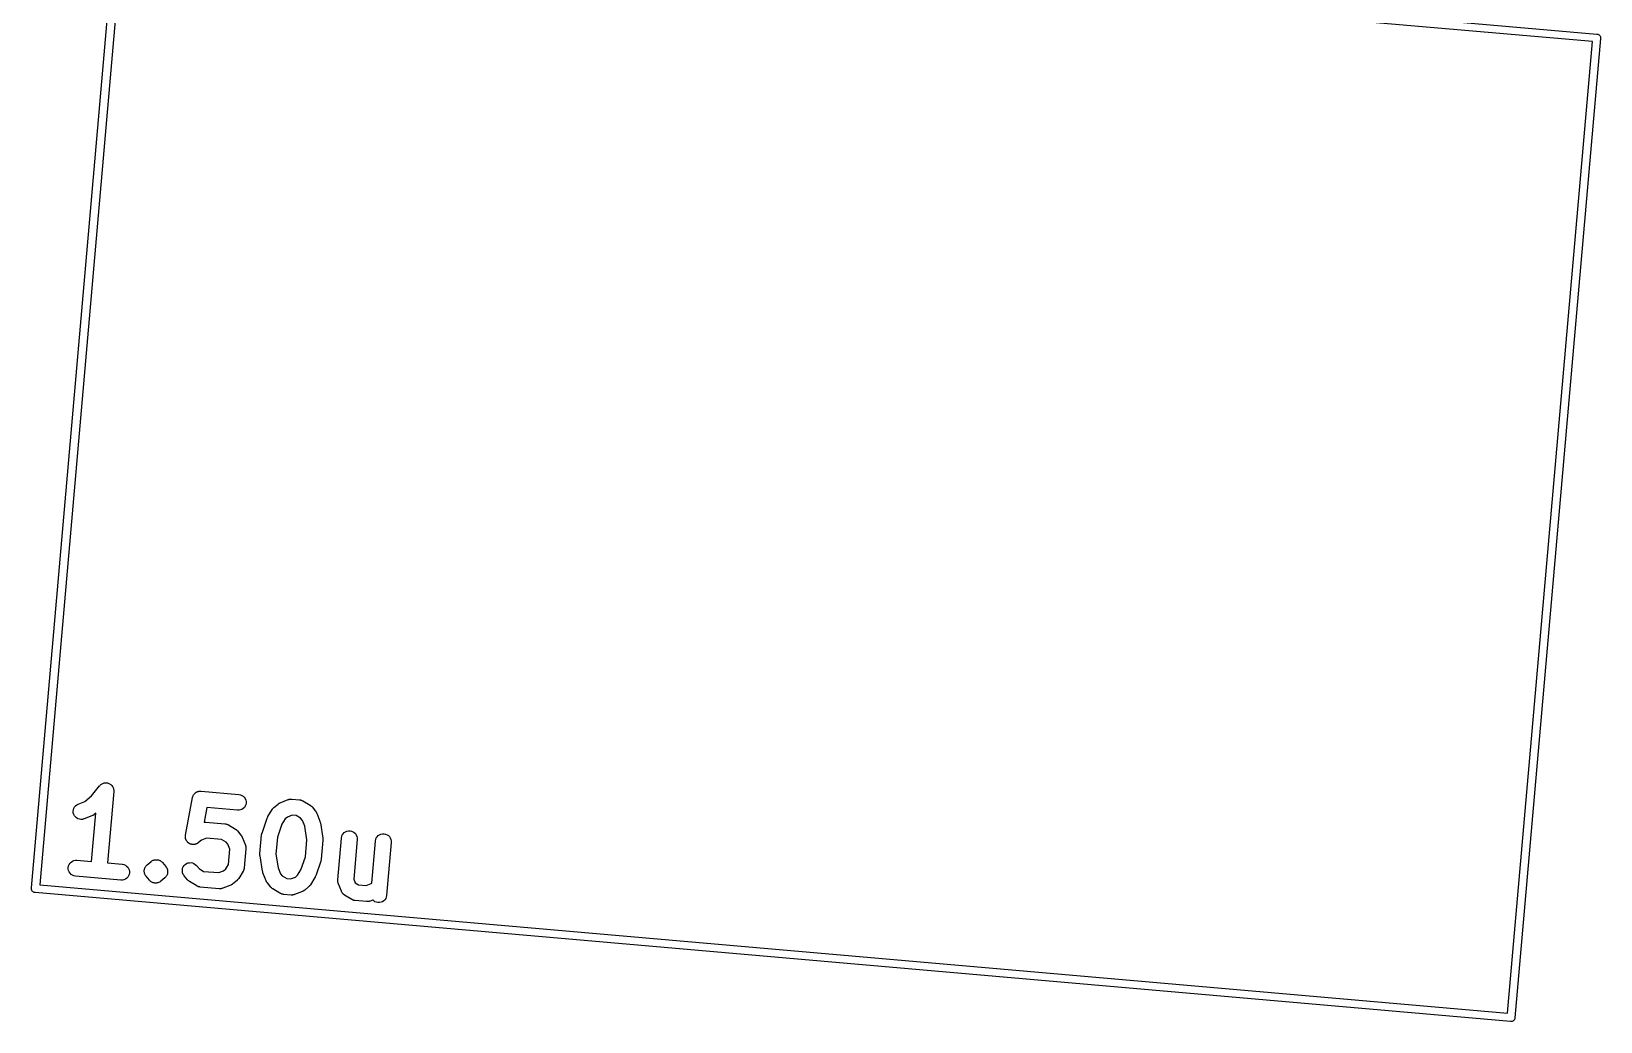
# Model space of a CAD drawing. Extents: x 72 to 342, y -189 to -99.
# Drawn here: x 80.01 to 110.02, y -180.76 to -161.84 of the extents above; entities that cross this region are included whole.
import ezdxf

# ---------------------------------------------------------------- set-up
doc = ezdxf.new("R2010")
doc.units = 0
doc.header["$MEASUREMENT"] = 0
doc.layers.add('BLACK', color=7, linetype='CONTINUOUS')

msp = doc.modelspace()

# ---------------------------------------------------------------- linework, layer by layer
at = {"layer": 'BLACK', "linetype": 'CONTINUOUS'}
for p, q in [((80.0142, -178.21), (81.6517, -159.493)), ((81.7972, -159.578), (80.1723, -178.151)), ((81.7383, -159.42), (109.944, -161.888)), ((109.859, -162.033), (81.7972, -159.578)), ((110.017, -161.974), (108.379, -180.691)), ((109.944, -161.888), (109.948, -161.888)), ((109.948, -161.888), (109.952, -161.888)), ((109.952, -161.888), (109.952, -161.888)), ((109.952, -161.888), (109.963, -161.89)), ((109.963, -161.89), (109.976, -161.896)), ((109.976, -161.896), (109.989, -161.904)), ((109.989, -161.904), (110, -161.915)), ((110, -161.915), (110.008, -161.927)), ((110.008, -161.927), (110.014, -161.941)), ((110.014, -161.941), (110.017, -161.956)), ((110.017, -161.956), (110.017, -161.971)), ((110.017, -161.971), (110.017, -161.974)), ((108.234, -180.606), (109.859, -162.033)), ((81.1638, -176.45), (81.3179, -176.258)), ((81.3179, -176.258), (81.3191, -176.256)), ((81.3191, -176.256), (81.3191, -176.256)), ((81.3191, -176.256), (81.3191, -176.256)), ((81.3191, -176.256), (81.3193, -176.256)), ((81.3193, -176.256), (81.3298, -176.245)), ((81.3298, -176.245), (81.3402, -176.235)), ((81.3402, -176.235), (81.3403, -176.235)), ((81.3403, -176.235), (81.3525, -176.227)), ((81.3403, -176.235), (81.3403, -176.235)), ((81.3525, -176.227), (81.3649, -176.219)), ((81.3649, -176.219), (81.365, -176.218)), ((81.365, -176.218), (81.3651, -176.218)), ((81.3651, -176.218), (81.3787, -176.213)), ((81.3787, -176.213), (81.3923, -176.207)), ((81.3923, -176.207), (81.3924, -176.207)), ((81.3924, -176.207), (81.3926, -176.207)), ((81.3926, -176.207), (81.4071, -176.204)), ((81.4071, -176.204), (81.4215, -176.201)), ((81.4215, -176.201), (81.4216, -176.201)), ((81.4216, -176.201), (81.4217, -176.201)), ((81.4217, -176.201), (81.4367, -176.201)), ((81.4367, -176.201), (81.4512, -176.201)), ((81.4512, -176.201), (81.4513, -176.201)), ((81.4513, -176.201), (81.4515, -176.201)), ((81.4515, -176.201), (81.4663, -176.204)), ((81.4663, -176.204), (81.4804, -176.207)), ((81.5887, -176.366), (81.4692, -177.733)), ((81.4804, -176.207), (81.4805, -176.207)), ((81.4805, -176.207), (81.4807, -176.207)), ((81.4807, -176.207), (81.4947, -176.213)), ((81.4947, -176.213), (81.508, -176.218)), ((81.508, -176.218), (81.5081, -176.218)), ((81.5081, -176.218), (81.5082, -176.218)), ((81.5082, -176.218), (81.5209, -176.227)), ((81.5209, -176.227), (81.5328, -176.234)), ((81.5328, -176.234), (81.5329, -176.234)), ((81.5329, -176.234), (81.533, -176.235)), ((81.533, -176.235), (81.5436, -176.245)), ((81.5436, -176.245), (81.554, -176.255)), ((81.554, -176.255), (81.554, -176.255)), ((81.554, -176.255), (81.5541, -176.255)), ((81.5541, -176.255), (81.5625, -176.268)), ((81.5625, -176.268), (81.5707, -176.28)), ((81.5707, -176.28), (81.5707, -176.28)), ((81.5707, -176.28), (81.5708, -176.28)), ((81.5708, -176.28), (81.5767, -176.294)), ((81.5767, -176.294), (81.5823, -176.307)), ((81.5823, -176.307), (81.5823, -176.307)), ((81.5823, -176.307), (81.5824, -176.307)), ((81.5824, -176.307), (81.5854, -176.322)), ((81.5854, -176.322), (81.5884, -176.336)), ((81.5884, -176.336), (81.5884, -176.336)), ((81.5884, -176.336), (81.5884, -176.337)), ((81.5884, -176.337), (81.5886, -176.351)), ((81.5886, -176.351), (81.5887, -176.366)), ((83.1221, -176.421), (83.1258, -176.415)), ((83.1258, -176.415), (83.1315, -176.409)), ((83.1315, -176.409), (83.1367, -176.403)), ((83.1367, -176.403), (83.142, -176.399)), ((83.142, -176.399), (83.1467, -176.394)), ((83.1467, -176.394), (83.1534, -176.389)), ((83.1534, -176.389), (83.1597, -176.384)), ((83.1597, -176.384), (83.1657, -176.381)), ((83.1657, -176.381), (83.1713, -176.377)), ((83.1713, -176.377), (83.1788, -176.374)), ((83.1788, -176.374), (83.186, -176.37)), ((83.186, -176.37), (83.1925, -176.368)), ((83.1925, -176.368), (83.1987, -176.366)), ((83.1987, -176.366), (83.2067, -176.364)), ((83.2067, -176.364), (83.2144, -176.362)), ((83.2144, -176.362), (83.2212, -176.361)), ((83.2212, -176.361), (83.2278, -176.359)), ((83.2278, -176.359), (83.2359, -176.359)), ((83.2359, -176.359), (83.244, -176.359)), ((83.244, -176.359), (83.2508, -176.359)), ((83.2508, -176.359), (83.2576, -176.359)), ((83.2576, -176.359), (83.9805, -176.422)), ((80.8128, -176.745), (80.8163, -176.716)), ((80.8163, -176.716), (80.8256, -176.688)), ((80.8256, -176.688), (80.8401, -176.662)), ((80.8401, -176.662), (80.8594, -176.639)), ((80.8594, -176.639), (80.8827, -176.621)), ((80.8827, -176.621), (80.9092, -176.607)), ((80.9092, -176.607), (81.0371, -176.556)), ((81.0371, -176.556), (81.1638, -176.45)), ((82.959, -177.199), (83.0945, -176.483)), ((83.0945, -176.483), (83.0949, -176.481)), ((83.0949, -176.481), (83.0969, -176.474)), ((83.0969, -176.474), (83.0982, -176.467)), ((83.0982, -176.467), (83.1013, -176.46)), ((83.1013, -176.46), (83.1037, -176.452)), ((83.1037, -176.452), (83.1069, -176.446)), ((83.1069, -176.446), (83.1095, -176.44)), ((83.1095, -176.44), (83.1139, -176.433)), ((83.1139, -176.433), (83.1178, -176.426)), ((83.1178, -176.426), (83.1221, -176.421)), ((83.3684, -176.675), (83.3161, -176.951)), ((83.9539, -176.726), (83.3684, -176.675)), ((83.9805, -176.422), (83.9826, -176.423)), ((83.9826, -176.423), (84.0118, -176.428)), ((84.0128, -176.72), (83.9837, -176.726)), ((84.0118, -176.428), (84.0392, -176.44)), ((84.0402, -176.708), (84.0128, -176.72)), ((84.0392, -176.44), (84.064, -176.456)), ((84.0648, -176.691), (84.0402, -176.708)), ((84.064, -176.456), (84.085, -176.477)), ((84.0857, -176.67), (84.0648, -176.691)), ((84.085, -176.477), (84.1015, -176.502)), ((84.102, -176.645), (84.0857, -176.67)), ((84.1015, -176.502), (84.113, -176.53)), ((84.1133, -176.618), (84.102, -176.645)), ((84.113, -176.53), (84.1188, -176.559)), ((84.1189, -176.589), (84.1133, -176.618)), ((84.1188, -176.559), (84.1189, -176.589)), ((84.535, -176.847), (84.62, -176.709)), ((84.62, -176.709), (84.6211, -176.707)), ((84.6211, -176.707), (84.6264, -176.7)), ((84.6264, -176.7), (84.6311, -176.693)), ((84.6311, -176.693), (84.6355, -176.688)), ((84.6355, -176.688), (84.6394, -176.683)), ((84.6394, -176.683), (84.6459, -176.678)), ((84.6459, -176.678), (84.6519, -176.672)), ((84.6519, -176.672), (84.7305, -176.606)), ((84.7305, -176.606), (84.7321, -176.604)), ((84.7321, -176.604), (84.7392, -176.6)), ((84.7392, -176.6), (84.746, -176.594)), ((84.746, -176.594), (84.7516, -176.591)), ((84.7516, -176.591), (84.7569, -176.588)), ((84.7569, -176.588), (84.7648, -176.585)), ((84.7648, -176.585), (84.7724, -176.581)), ((84.7724, -176.581), (84.9233, -176.521)), ((84.9233, -176.521), (84.9253, -176.52)), ((84.9253, -176.52), (84.9297, -176.519)), ((84.9297, -176.519), (84.9338, -176.517)), ((84.9338, -176.517), (84.944, -176.515)), ((84.944, -176.515), (84.954, -176.512)), ((84.954, -176.512), (84.9585, -176.512)), ((84.9585, -176.512), (84.9629, -176.511)), ((84.9629, -176.511), (84.9733, -176.511)), ((84.9733, -176.511), (84.9837, -176.51)), ((84.9837, -176.51), (84.9882, -176.511)), ((84.9882, -176.511), (84.9926, -176.511)), ((84.9926, -176.511), (85.1372, -176.524)), ((85.1372, -176.524), (85.1393, -176.524)), ((85.1393, -176.524), (85.1437, -176.525)), ((85.1437, -176.525), (85.1482, -176.525)), ((85.1482, -176.525), (85.1583, -176.528)), ((85.1583, -176.528), (85.1685, -176.53)), ((85.1685, -176.53), (85.1726, -176.531)), ((85.1726, -176.531), (85.177, -176.533)), ((85.177, -176.533), (85.1864, -176.537)), ((85.1864, -176.537), (85.196, -176.541)), ((85.196, -176.541), (85.1997, -176.544)), ((85.1997, -176.544), (85.2037, -176.546)), ((85.2037, -176.546), (85.342, -176.631)), ((85.342, -176.631), (85.3438, -176.632)), ((85.3438, -176.632), (85.3505, -176.637)), ((85.3505, -176.637), (85.3577, -176.642)), ((85.3577, -176.642), (85.3622, -176.646)), ((85.3622, -176.646), (85.3672, -176.65)), ((85.3672, -176.65), (85.3728, -176.656)), ((85.3728, -176.656), (85.379, -176.662)), ((85.379, -176.662), (85.4449, -176.741)), ((80.8151, -176.775), (80.8128, -176.745)), ((80.823, -176.804), (80.8151, -176.775)), ((80.8364, -176.83), (80.823, -176.804)), ((80.8547, -176.854), (80.8364, -176.83)), ((80.8772, -176.873), (80.8547, -176.854)), ((80.9031, -176.888), (80.8772, -176.873)), ((80.9313, -176.897), (80.9031, -176.888)), ((80.9608, -176.901), (80.9313, -176.897)), ((80.9905, -176.899), (80.9608, -176.901)), ((81.0192, -176.891), (80.9905, -176.899)), ((81.0212, -176.89), (81.0192, -176.891)), ((81.1721, -176.831), (81.0212, -176.89)), ((81.1655, -177.706), (81.2467, -176.778)), ((81.1797, -176.827), (81.1721, -176.831)), ((81.1876, -176.824), (81.1797, -176.827)), ((81.1929, -176.82), (81.1876, -176.824)), ((81.1986, -176.817), (81.1929, -176.82)), ((81.2053, -176.812), (81.1986, -176.817)), ((81.2124, -176.807), (81.2053, -176.812)), ((81.214, -176.806), (81.2124, -176.807)), ((81.2467, -176.778), (81.214, -176.806)), ((83.3161, -176.951), (83.3174, -176.951)), ((83.3174, -176.951), (83.3218, -176.95)), ((83.3218, -176.95), (83.3322, -176.95)), ((83.3322, -176.95), (83.3426, -176.95)), ((83.3426, -176.95), (83.3471, -176.95)), ((83.3471, -176.95), (83.3515, -176.95)), ((83.3515, -176.95), (83.713, -176.982)), ((83.713, -176.982), (83.7151, -176.982)), ((83.7151, -176.982), (83.7195, -176.983)), ((83.7195, -176.983), (83.724, -176.983)), ((83.724, -176.983), (83.7341, -176.986)), ((83.7341, -176.986), (83.7443, -176.988)), ((83.7443, -176.988), (83.7484, -176.99)), ((83.7484, -176.99), (83.7528, -176.991)), ((83.7528, -176.991), (83.7621, -176.995)), ((83.7621, -176.995), (83.7718, -176.999)), ((83.7718, -176.999), (83.7755, -177.002)), ((83.7755, -177.002), (83.7795, -177.004)), ((83.7795, -177.004), (83.9178, -177.089)), ((83.9837, -176.726), (83.9539, -176.726)), ((84.4232, -177.16), (84.5208, -176.877)), ((84.5208, -176.877), (84.5215, -176.875)), ((84.5215, -176.875), (84.5218, -176.874)), ((84.5218, -176.874), (84.522, -176.874)), ((84.522, -176.874), (84.5282, -176.861)), ((84.5282, -176.861), (84.5343, -176.848)), ((84.5343, -176.848), (84.5347, -176.848)), ((84.5347, -176.848), (84.535, -176.847)), ((84.8035, -176.992), (84.7175, -177.241)), ((84.8667, -176.889), (84.8035, -176.992)), ((84.9075, -176.855), (84.8667, -176.889)), ((85.0019, -176.818), (84.9075, -176.855)), ((85.0748, -176.824), (85.0019, -176.818)), ((85.1614, -176.877), (85.0748, -176.824)), ((85.1955, -176.918), (85.1614, -176.877)), ((85.2399, -177.03), (85.1955, -176.918)), ((85.4449, -176.741), (85.4463, -176.743)), ((85.4463, -176.743), (85.451, -176.75)), ((85.451, -176.75), (85.4563, -176.757)), ((85.4563, -176.757), (85.4592, -176.762)), ((85.4592, -176.762), (85.4627, -176.767)), ((85.4627, -176.767), (85.466, -176.775)), ((85.466, -176.775), (85.4699, -176.783)), ((85.4699, -176.783), (85.5296, -176.934)), ((85.5296, -176.934), (85.5303, -176.936)), ((85.5303, -176.936), (85.5305, -176.937)), ((85.5305, -176.937), (85.5308, -176.937)), ((85.5308, -176.937), (85.5344, -176.951)), ((85.5344, -176.951), (85.5381, -176.965)), ((85.5381, -176.965), (85.5382, -176.965)), ((85.5382, -176.965), (85.5383, -176.966)), ((85.5383, -176.966), (85.5853, -177.261)), ((82.9563, -177.229), (82.957, -177.221)), ((82.9571, -177.236), (82.9563, -177.229)), ((82.957, -177.214), (82.9583, -177.207)), ((82.957, -177.221), (82.957, -177.214)), ((82.9572, -177.244), (82.9571, -177.236)), ((82.9587, -177.251), (82.9572, -177.244)), ((82.9583, -177.207), (82.959, -177.199)), ((82.9595, -177.258), (82.9587, -177.251)), ((82.9617, -177.265), (82.9595, -177.258)), ((82.9631, -177.273), (82.9617, -177.265)), ((82.9661, -177.28), (82.9631, -177.273)), ((82.9683, -177.287), (82.9661, -177.28)), ((82.9718, -177.293), (82.9683, -177.287)), ((82.9747, -177.3), (82.9718, -177.293)), ((82.9789, -177.306), (82.9747, -177.3)), ((82.9825, -177.313), (82.9789, -177.306)), ((82.9872, -177.319), (82.9825, -177.313)), ((82.9913, -177.325), (82.9872, -177.319)), ((83.2664, -177.294), (83.2067, -177.344)), ((83.3608, -177.257), (83.2664, -177.294)), ((83.6506, -177.282), (83.3608, -177.257)), ((83.7372, -177.335), (83.6506, -177.282)), ((83.9178, -177.089), (83.9196, -177.09)), ((83.9196, -177.09), (83.9263, -177.095)), ((83.9263, -177.095), (83.9335, -177.1)), ((83.9335, -177.1), (83.938, -177.104)), ((83.938, -177.104), (83.943, -177.108)), ((83.943, -177.108), (83.9486, -177.115)), ((83.9486, -177.115), (83.9547, -177.121)), ((83.9547, -177.121), (84.0207, -177.199)), ((84.0207, -177.199), (84.0221, -177.201)), ((84.0221, -177.201), (84.0268, -177.208)), ((84.0268, -177.208), (84.0321, -177.215)), ((84.0321, -177.215), (84.035, -177.22)), ((84.035, -177.22), (84.0385, -177.226)), ((84.0385, -177.226), (84.0418, -177.234)), ((84.0418, -177.234), (84.0457, -177.241)), ((84.0457, -177.241), (84.1054, -177.392)), ((84.3838, -177.558), (84.4155, -177.196)), ((84.4155, -177.196), (84.4157, -177.194)), ((84.4157, -177.194), (84.4162, -177.191)), ((84.4162, -177.191), (84.4163, -177.189)), ((84.4163, -177.189), (84.4191, -177.177)), ((84.4191, -177.177), (84.4215, -177.165)), ((84.4215, -177.165), (84.4226, -177.162)), ((84.4226, -177.162), (84.4232, -177.16)), ((84.7175, -177.241), (84.6891, -177.566)), ((85.2814, -177.291), (85.2399, -177.03)), ((85.253, -177.615), (85.2814, -177.291)), ((85.5866, -177.299), (85.555, -177.66)), ((85.5853, -177.261), (85.5857, -177.264)), ((85.5857, -177.264), (85.5858, -177.266)), ((85.5858, -177.266), (85.5863, -177.269)), ((85.5863, -177.269), (85.5865, -177.281)), ((85.5865, -177.281), (85.587, -177.293)), ((85.587, -177.293), (85.5866, -177.296)), ((85.5866, -177.296), (85.5866, -177.299)), ((85.8704, -178.052), (85.94, -177.257)), ((85.94, -177.257), (85.9402, -177.255)), ((85.9402, -177.255), (85.9461, -177.225)), ((85.9461, -177.225), (85.9575, -177.198)), ((85.9575, -177.198), (85.974, -177.173)), ((85.974, -177.173), (85.9951, -177.152)), ((85.9951, -177.152), (86.0198, -177.136)), ((86.0198, -177.136), (86.0472, -177.124)), ((86.0472, -177.124), (86.0764, -177.118)), ((86.0764, -177.118), (86.1061, -177.118)), ((86.1061, -177.118), (86.1353, -177.124)), ((86.1353, -177.124), (86.1629, -177.135)), ((86.1629, -177.135), (86.1877, -177.152)), ((86.2436, -177.283), (86.1772, -178.043)), ((86.1877, -177.152), (86.2089, -177.172)), ((86.2089, -177.172), (86.2256, -177.197)), ((86.2256, -177.197), (86.2372, -177.224)), ((86.2372, -177.224), (86.2433, -177.254)), ((86.2433, -177.254), (86.2436, -177.283)), ((86.5202, -178.118), (86.5906, -177.314)), ((86.5906, -177.314), (86.5908, -177.312)), ((86.5908, -177.312), (86.5967, -177.282)), ((86.5967, -177.282), (86.6082, -177.255)), ((86.6082, -177.255), (86.6247, -177.23)), ((86.6247, -177.23), (86.6457, -177.209)), ((86.6457, -177.209), (86.6704, -177.193)), ((86.6704, -177.193), (86.6979, -177.181)), ((86.6979, -177.181), (86.7271, -177.175)), ((86.7271, -177.175), (86.7568, -177.175)), ((86.7568, -177.175), (86.786, -177.181)), ((86.786, -177.181), (86.8135, -177.192)), ((86.8135, -177.192), (86.8384, -177.209)), ((86.8384, -177.209), (86.8596, -177.229)), ((86.8596, -177.229), (86.8763, -177.254)), ((86.8763, -177.254), (86.8879, -177.281)), ((86.8879, -177.281), (86.894, -177.31)), ((86.894, -177.31), (86.8943, -177.34)), ((82.9967, -177.33), (82.9913, -177.325)), ((83.0015, -177.336), (82.9967, -177.33)), ((83.0072, -177.341), (83.0015, -177.336)), ((83.0124, -177.346), (83.0072, -177.341)), ((83.0187, -177.35), (83.0124, -177.346)), ((83.0246, -177.355), (83.0187, -177.35)), ((83.0311, -177.358), (83.0246, -177.355)), ((83.0372, -177.362), (83.0311, -177.358)), ((83.0442, -177.365), (83.0372, -177.362)), ((83.0509, -177.369), (83.0442, -177.365)), ((83.0579, -177.371), (83.0509, -177.369)), ((83.0647, -177.373), (83.0579, -177.371)), ((83.0721, -177.375), (83.0647, -177.373)), ((83.0794, -177.377), (83.0721, -177.375)), ((83.0867, -177.378), (83.0794, -177.377)), ((83.0939, -177.379), (83.0867, -177.378)), ((83.1014, -177.379), (83.0939, -177.379)), ((83.109, -177.38), (83.1014, -177.379)), ((83.1163, -177.379), (83.109, -177.38)), ((83.1236, -177.379), (83.1163, -177.379)), ((83.131, -177.378), (83.1236, -177.379)), ((83.1386, -177.377), (83.131, -177.378)), ((83.1456, -177.375), (83.1386, -177.377)), ((83.1528, -177.373), (83.1456, -177.375)), ((83.1598, -177.371), (83.1528, -177.373)), ((83.167, -177.368), (83.1598, -177.371)), ((83.1735, -177.365), (83.167, -177.368)), ((83.1803, -177.362), (83.1735, -177.365)), ((83.1866, -177.358), (83.1803, -177.362)), ((83.1933, -177.354), (83.1866, -177.358)), ((83.1989, -177.35), (83.1933, -177.354)), ((83.205, -177.346), (83.1989, -177.35)), ((83.2067, -177.344), (83.205, -177.346)), ((83.7713, -177.376), (83.7372, -177.335)), ((83.8087, -177.471), (83.7713, -177.376)), ((83.7833, -177.76), (83.8087, -177.471)), ((84.1154, -177.461), (84.0838, -177.823)), ((84.1054, -177.392), (84.1061, -177.394)), ((84.1061, -177.394), (84.1073, -177.398)), ((84.1073, -177.398), (84.109, -177.403)), ((84.109, -177.403), (84.1112, -177.413)), ((84.1112, -177.413), (84.1139, -177.423)), ((84.1139, -177.423), (84.1142, -177.427)), ((84.1142, -177.427), (84.1151, -177.432)), ((84.1151, -177.432), (84.1152, -177.442)), ((84.1152, -177.442), (84.116, -177.452)), ((84.116, -177.452), (84.1154, -177.457)), ((84.1154, -177.457), (84.1154, -177.461)), ((84.3835, -177.563), (84.3839, -177.56)), ((84.384, -177.575), (84.3835, -177.563)), ((84.3839, -177.56), (84.3838, -177.558)), ((84.3841, -177.587), (84.384, -177.575)), ((84.3847, -177.59), (84.3841, -177.587)), ((84.3848, -177.593), (84.3847, -177.59)), ((84.3851, -177.595), (84.3848, -177.593)), ((84.4321, -177.89), (84.3851, -177.595)), ((84.6891, -177.566), (84.7305, -177.826)), ((85.167, -177.864), (85.253, -177.615)), ((86.8943, -177.34), (86.8057, -178.352)), ((80.7186, -177.819), (80.7242, -177.79)), ((80.7187, -177.848), (80.7186, -177.819)), ((80.7246, -177.878), (80.7187, -177.848)), ((80.7242, -177.79), (80.7355, -177.762)), ((80.736, -177.905), (80.7246, -177.878)), ((80.7355, -177.762), (80.7519, -177.737)), ((80.7525, -177.93), (80.736, -177.905)), ((80.7519, -177.737), (80.7727, -177.716)), ((80.7727, -177.716), (80.7973, -177.699)), ((80.7973, -177.699), (80.8247, -177.688)), ((80.8247, -177.688), (80.8538, -177.682)), ((80.8538, -177.682), (80.8836, -177.681)), ((80.8836, -177.681), (81.1655, -177.706)), ((81.4692, -177.733), (81.7511, -177.757)), ((81.7511, -177.757), (81.7532, -177.757)), ((81.7532, -177.757), (81.7824, -177.763)), ((81.7824, -177.763), (81.8099, -177.775)), ((81.8099, -177.775), (81.8346, -177.791)), ((81.8346, -177.791), (81.8556, -177.812)), ((81.8556, -177.812), (81.8721, -177.837)), ((81.8721, -177.837), (81.8836, -177.864)), ((81.8836, -177.864), (81.8895, -177.894)), ((81.8895, -177.894), (81.8896, -177.923)), ((82.1709, -177.888), (82.1707, -177.873)), ((82.1707, -177.873), (82.1709, -177.873)), ((82.1709, -177.872), (82.1737, -177.858)), ((82.1709, -177.873), (82.1709, -177.872)), ((82.1709, -177.902), (82.1709, -177.888)), ((82.171, -177.903), (82.1709, -177.902)), ((82.1738, -177.917), (82.171, -177.903)), ((82.171, -177.903), (82.171, -177.903)), ((82.1737, -177.858), (82.1763, -177.844)), ((82.1766, -177.931), (82.1738, -177.917)), ((82.1763, -177.844), (82.1765, -177.844)), ((82.1765, -177.844), (82.1766, -177.843)), ((82.1766, -177.843), (82.1821, -177.83)), ((82.1821, -177.83), (82.1875, -177.817)), ((82.1875, -177.817), (82.1878, -177.816)), ((82.1878, -177.816), (82.188, -177.816)), ((82.188, -177.816), (82.1959, -177.804)), ((82.1959, -177.804), (82.2038, -177.792)), ((82.2038, -177.792), (82.2041, -177.791)), ((82.2041, -177.791), (82.2044, -177.791)), ((82.2044, -177.791), (82.2145, -177.781)), ((82.2145, -177.781), (82.2246, -177.771)), ((82.2246, -177.771), (82.3032, -177.705)), ((82.3032, -177.705), (82.304, -177.704)), ((82.304, -177.704), (82.304, -177.704)), ((82.304, -177.704), (82.304, -177.704)), ((82.304, -177.704), (82.3044, -177.704)), ((82.3044, -177.704), (82.3048, -177.703)), ((82.3044, -177.704), (82.3044, -177.704)), ((82.3044, -177.704), (82.3044, -177.704)), ((82.3048, -177.703), (82.3168, -177.695)), ((82.3168, -177.695), (82.3287, -177.687)), ((82.3287, -177.687), (82.3289, -177.687)), ((82.3289, -177.687), (82.3291, -177.687)), ((82.3291, -177.687), (82.3294, -177.687)), ((82.3294, -177.687), (82.3296, -177.687)), ((82.3296, -177.687), (82.3429, -177.681)), ((82.3429, -177.681), (82.3561, -177.676)), ((82.3561, -177.676), (82.3563, -177.676)), ((82.3563, -177.676), (82.3566, -177.676)), ((82.3566, -177.676), (82.3569, -177.676)), ((82.3569, -177.676), (82.3571, -177.675)), ((82.3571, -177.675), (82.3711, -177.673)), ((82.3711, -177.673), (82.3852, -177.67)), ((82.3852, -177.67), (82.3855, -177.67)), ((82.3855, -177.67), (82.3857, -177.67)), ((82.3857, -177.67), (82.386, -177.67)), ((82.386, -177.67), (82.3863, -177.67)), ((82.3863, -177.67), (82.4006, -177.67)), ((82.4006, -177.67), (82.415, -177.67)), ((82.415, -177.67), (82.4152, -177.67)), ((82.4152, -177.67), (82.4155, -177.67)), ((82.4155, -177.67), (82.4157, -177.67)), ((82.4157, -177.67), (82.416, -177.67)), ((82.416, -177.67), (82.4301, -177.672)), ((82.4301, -177.672), (82.4442, -177.675)), ((82.4442, -177.675), (82.4444, -177.675)), ((82.4444, -177.675), (82.4447, -177.675)), ((82.4447, -177.675), (82.4449, -177.675)), ((82.4449, -177.675), (82.4452, -177.675)), ((82.4452, -177.675), (82.4585, -177.681)), ((82.4585, -177.681), (82.4718, -177.686)), ((82.4718, -177.686), (82.472, -177.686)), ((82.472, -177.686), (82.4722, -177.687)), ((82.4722, -177.687), (82.4724, -177.687)), ((82.4724, -177.687), (82.4727, -177.687)), ((82.4727, -177.687), (82.4846, -177.695)), ((82.4846, -177.695), (82.4966, -177.703)), ((82.4966, -177.703), (82.4968, -177.703)), ((82.4968, -177.703), (82.4971, -177.703)), ((82.4971, -177.703), (82.4972, -177.703)), ((82.4972, -177.703), (82.4975, -177.703)), ((82.4975, -177.703), (82.5076, -177.713)), ((82.5076, -177.713), (82.5179, -177.723)), ((82.5179, -177.723), (82.5839, -177.802)), ((82.5839, -177.802), (82.5845, -177.803)), ((82.5845, -177.803), (82.5845, -177.803)), ((82.5845, -177.803), (82.5846, -177.803)), ((82.5846, -177.803), (82.5852, -177.804)), ((82.5852, -177.804), (82.5932, -177.816)), ((82.5932, -177.816), (82.6012, -177.827)), ((82.6012, -177.827), (82.6014, -177.828)), ((82.6014, -177.828), (82.6017, -177.828)), ((82.6017, -177.828), (82.6072, -177.842)), ((82.6072, -177.842), (82.6127, -177.855)), ((82.6127, -177.855), (82.6128, -177.855)), ((82.6128, -177.855), (82.613, -177.856)), ((82.613, -177.856), (82.6158, -177.87)), ((82.6158, -177.87), (82.6187, -177.884)), ((82.6188, -177.915), (82.616, -177.929)), ((82.6187, -177.884), (82.6187, -177.885)), ((82.6187, -177.885), (82.6188, -177.885)), ((82.6188, -177.885), (82.6188, -177.899)), ((82.6188, -177.899), (82.6189, -177.914)), ((82.6189, -177.914), (82.6188, -177.914)), ((82.6188, -177.914), (82.6188, -177.915)), ((82.9001, -177.863), (82.9059, -177.834)), ((82.9001, -177.893), (82.9001, -177.863)), ((82.9059, -177.922), (82.9001, -177.893)), ((82.9059, -177.834), (82.9172, -177.807)), ((82.9172, -177.807), (82.9337, -177.782)), ((82.9337, -177.782), (82.9547, -177.761)), ((82.9547, -177.761), (82.9793, -177.744)), ((82.9793, -177.744), (83.0067, -177.733)), ((83.0067, -177.733), (83.0359, -177.727)), ((83.0359, -177.727), (83.0656, -177.726)), ((83.0656, -177.726), (83.0948, -177.732)), ((83.0948, -177.732), (83.1224, -177.743)), ((83.1224, -177.743), (83.1473, -177.759)), ((83.1473, -177.759), (83.1685, -177.78)), ((83.1685, -177.78), (83.2186, -177.84)), ((83.2186, -177.84), (83.3052, -177.893)), ((83.3052, -177.893), (83.595, -177.918)), ((83.595, -177.918), (83.6894, -177.881)), ((83.6894, -177.881), (83.7301, -177.847)), ((83.7301, -177.847), (83.7833, -177.76)), ((84.0618, -177.889), (83.9769, -178.028)), ((84.0638, -177.885), (84.0618, -177.889)), ((84.0663, -177.882), (84.0638, -177.885)), ((84.0703, -177.872), (84.0663, -177.882)), ((84.0749, -177.863), (84.0703, -177.872)), ((84.076, -177.858), (84.0749, -177.863)), ((84.0777, -177.854), (84.076, -177.858)), ((84.0798, -177.844), (84.0777, -177.854)), ((84.0824, -177.834), (84.0798, -177.844)), ((84.0827, -177.829), (84.0824, -177.834)), ((84.0836, -177.825), (84.0827, -177.829)), ((84.0838, -177.823), (84.0836, -177.825)), ((84.4323, -177.891), (84.4321, -177.89)), ((84.4324, -177.892), (84.4323, -177.891)), ((84.4361, -177.905), (84.4324, -177.892)), ((84.4397, -177.919), (84.4361, -177.905)), ((84.44, -177.92), (84.4397, -177.919)), ((84.4402, -177.921), (84.44, -177.92)), ((84.7305, -177.826), (84.7749, -177.938)), ((85.1038, -177.967), (85.167, -177.864)), ((85.5473, -177.697), (85.4497, -177.979)), ((85.5479, -177.694), (85.5473, -177.697)), ((85.5489, -177.691), (85.5479, -177.694)), ((85.5513, -177.68), (85.5489, -177.691)), ((85.5542, -177.668), (85.5513, -177.68)), ((85.5543, -177.665), (85.5542, -177.668)), ((85.5548, -177.662), (85.5543, -177.665)), ((85.555, -177.66), (85.5548, -177.662)), ((80.0135, -178.213), (80.0142, -178.21)), ((80.0136, -178.228), (80.0135, -178.213)), ((80.1723, -178.151), (108.234, -180.606)), ((80.7736, -177.951), (80.7525, -177.93)), ((80.7983, -177.967), (80.7736, -177.951)), ((80.8257, -177.979), (80.7983, -177.967)), ((80.8549, -177.985), (80.8257, -177.979)), ((80.857, -177.985), (80.8549, -177.985)), ((81.7246, -178.061), (80.857, -177.985)), ((81.7543, -178.06), (81.7246, -178.061)), ((81.7834, -178.054), (81.7543, -178.06)), ((81.8108, -178.043), (81.7834, -178.054)), ((81.8354, -178.026), (81.8108, -178.043)), ((81.8563, -178.005), (81.8354, -178.026)), ((81.8726, -177.98), (81.8563, -178.005)), ((81.8839, -177.953), (81.8726, -177.98)), ((81.8896, -177.923), (81.8839, -177.953)), ((82.1768, -177.932), (82.1766, -177.931)), ((82.1769, -177.932), (82.1768, -177.932)), ((82.1825, -177.945), (82.1769, -177.932)), ((82.188, -177.959), (82.1825, -177.945)), ((82.1883, -177.959), (82.188, -177.959)), ((82.1885, -177.96), (82.1883, -177.959)), ((82.1964, -177.972), (82.1885, -177.96)), ((82.2044, -177.984), (82.1964, -177.972)), ((82.2051, -177.984), (82.2044, -177.984)), ((82.2058, -177.985), (82.2051, -177.984)), ((82.2051, -177.984), (82.2051, -177.984)), ((82.2051, -177.984), (82.2051, -177.984)), ((82.2717, -178.064), (82.2058, -177.985)), ((82.282, -178.074), (82.2717, -178.064)), ((82.2922, -178.084), (82.282, -178.074)), ((82.2924, -178.084), (82.2922, -178.084)), ((82.2926, -178.084), (82.2924, -178.084)), ((82.2928, -178.084), (82.2926, -178.084)), ((82.293, -178.085), (82.2928, -178.084)), ((82.305, -178.093), (82.293, -178.085)), ((82.3169, -178.1), (82.305, -178.093)), ((82.3172, -178.101), (82.3169, -178.1)), ((82.3174, -178.101), (82.3172, -178.101)), ((82.3177, -178.101), (82.3174, -178.101)), ((82.3179, -178.101), (82.3177, -178.101)), ((82.3311, -178.106), (82.3179, -178.101)), ((82.3444, -178.112), (82.3311, -178.106)), ((82.3447, -178.112), (82.3444, -178.112)), ((82.345, -178.112), (82.3447, -178.112)), ((82.3452, -178.112), (82.345, -178.112)), ((82.3455, -178.112), (82.3452, -178.112)), ((82.3595, -178.115), (82.3455, -178.112)), ((82.3736, -178.118), (82.3595, -178.115)), ((82.3739, -178.118), (82.3736, -178.118)), ((82.3742, -178.118), (82.3739, -178.118)), ((82.3744, -178.118), (82.3742, -178.118)), ((82.3747, -178.118), (82.3744, -178.118)), ((82.3891, -178.118), (82.3747, -178.118)), ((82.4034, -178.118), (82.3891, -178.118)), ((82.4036, -178.118), (82.4034, -178.118)), ((82.4039, -178.118), (82.4036, -178.118)), ((82.4042, -178.117), (82.4039, -178.118)), ((82.4044, -178.117), (82.4042, -178.117)), ((82.4186, -178.115), (82.4044, -178.117)), ((82.4325, -178.112), (82.4186, -178.115)), ((82.4328, -178.112), (82.4325, -178.112)), ((82.433, -178.112), (82.4328, -178.112)), ((82.4333, -178.112), (82.433, -178.112)), ((82.4336, -178.111), (82.4333, -178.112)), ((82.4468, -178.106), (82.4336, -178.111)), ((82.46, -178.1), (82.4468, -178.106)), ((82.4603, -178.1), (82.46, -178.1)), ((82.4605, -178.1), (82.4603, -178.1)), ((82.4607, -178.1), (82.4605, -178.1)), ((82.461, -178.1), (82.4607, -178.1)), ((82.4728, -178.092), (82.461, -178.1)), ((82.4848, -178.084), (82.4728, -178.092)), ((82.4852, -178.084), (82.4848, -178.084)), ((82.4856, -178.083), (82.4852, -178.084)), ((82.4852, -178.084), (82.4852, -178.084)), ((82.4852, -178.084), (82.4852, -178.084)), ((82.4857, -178.083), (82.4856, -178.083)), ((82.4856, -178.083), (82.4856, -178.083)), ((82.4865, -178.083), (82.4857, -178.083)), ((82.5651, -178.017), (82.4865, -178.083)), ((82.5751, -178.006), (82.5651, -178.017)), ((82.5852, -177.996), (82.5751, -178.006)), ((82.5855, -177.996), (82.5852, -177.996)), ((82.5859, -177.995), (82.5855, -177.996)), ((82.5937, -177.983), (82.5859, -177.995)), ((82.6017, -177.971), (82.5937, -177.983)), ((82.6019, -177.971), (82.6017, -177.971)), ((82.6022, -177.971), (82.6019, -177.971)), ((82.6075, -177.957), (82.6022, -177.971)), ((82.613, -177.944), (82.6075, -177.957)), ((82.6131, -177.943), (82.613, -177.944)), ((82.6133, -177.943), (82.6131, -177.943)), ((82.616, -177.929), (82.6133, -177.943)), ((82.9172, -177.95), (82.9059, -177.922)), ((82.9337, -177.975), (82.9172, -177.95)), ((82.9351, -177.976), (82.9337, -177.975)), ((83.001, -178.055), (82.9351, -177.976)), ((83.0071, -178.061), (83.001, -178.055)), ((83.0127, -178.067), (83.0071, -178.061)), ((83.0177, -178.071), (83.0127, -178.067)), ((83.0223, -178.076), (83.0177, -178.071)), ((83.0294, -178.08), (83.0223, -178.076)), ((83.0362, -178.086), (83.0294, -178.08)), ((83.038, -178.087), (83.0362, -178.086)), ((83.1763, -178.172), (83.038, -178.087)), ((83.1803, -178.174), (83.1763, -178.172)), ((83.184, -178.176), (83.1803, -178.174)), ((83.1936, -178.18), (83.184, -178.176)), ((83.203, -178.185), (83.1936, -178.18)), ((83.2073, -178.186), (83.203, -178.185)), ((83.2115, -178.188), (83.2073, -178.186)), ((83.2217, -178.19), (83.2115, -178.188)), ((83.2318, -178.192), (83.2217, -178.19)), ((83.2362, -178.193), (83.2318, -178.192)), ((83.2406, -178.193), (83.2362, -178.193)), ((83.2428, -178.194), (83.2406, -178.193)), ((83.6042, -178.225), (83.2428, -178.194)), ((83.6631, -178.219), (83.6529, -178.221)), ((83.6672, -178.217), (83.6631, -178.219)), ((83.6715, -178.216), (83.6672, -178.217)), ((83.6735, -178.215), (83.6715, -178.216)), ((83.8244, -178.156), (83.6735, -178.215)), ((83.8321, -178.152), (83.8244, -178.156)), ((83.84, -178.148), (83.8321, -178.152)), ((83.8453, -178.145), (83.84, -178.148)), ((83.8509, -178.142), (83.8453, -178.145)), ((83.8576, -178.137), (83.8509, -178.142)), ((83.8647, -178.132), (83.8576, -178.137)), ((83.8664, -178.131), (83.8647, -178.132)), ((83.945, -178.065), (83.8664, -178.131)), ((83.951, -178.058), (83.945, -178.065)), ((83.9575, -178.053), (83.951, -178.058)), ((83.9614, -178.048), (83.9575, -178.053)), ((83.9658, -178.043), (83.9614, -178.048)), ((83.9705, -178.036), (83.9658, -178.043)), ((83.9758, -178.029), (83.9705, -178.036)), ((83.9769, -178.028), (83.9758, -178.029)), ((84.4409, -177.922), (84.4402, -177.921)), ((84.5006, -178.073), (84.4409, -177.922)), ((84.5045, -178.081), (84.5006, -178.073)), ((84.5077, -178.089), (84.5045, -178.081)), ((84.5112, -178.094), (84.5077, -178.089)), ((84.5141, -178.1), (84.5112, -178.094)), ((84.5195, -178.107), (84.5141, -178.1)), ((84.5242, -178.114), (84.5195, -178.107)), ((84.5256, -178.115), (84.5242, -178.114)), ((84.5915, -178.194), (84.5256, -178.115)), ((84.5976, -178.2), (84.5915, -178.194)), ((84.6032, -178.206), (84.5976, -178.2)), ((84.6082, -178.21), (84.6032, -178.206)), ((84.6128, -178.215), (84.6082, -178.21)), ((84.6199, -178.219), (84.6128, -178.215)), ((84.6267, -178.225), (84.6199, -178.219)), ((84.7749, -177.938), (84.8091, -177.979)), ((84.8091, -177.979), (84.8957, -178.032)), ((84.8957, -178.032), (84.9686, -178.039)), ((84.9686, -178.039), (85.063, -178.001)), ((85.063, -178.001), (85.1038, -177.967)), ((85.3186, -178.185), (85.24, -178.251)), ((85.3246, -178.179), (85.3186, -178.185)), ((85.3311, -178.173), (85.3246, -178.179)), ((85.335, -178.168), (85.3311, -178.173)), ((85.3394, -178.163), (85.335, -178.168)), ((85.3441, -178.156), (85.3394, -178.163)), ((85.3494, -178.15), (85.3441, -178.156)), ((85.3505, -178.148), (85.3494, -178.15)), ((85.4355, -178.01), (85.3505, -178.148)), ((85.4358, -178.009), (85.4355, -178.01)), ((85.4362, -178.008), (85.4358, -178.009)), ((85.4423, -177.996), (85.4362, -178.008)), ((85.4485, -177.983), (85.4423, -177.996)), ((85.4487, -177.982), (85.4485, -177.983)), ((85.449, -177.981), (85.4487, -177.982)), ((85.4497, -177.979), (85.449, -177.981)), ((85.8699, -178.061), (85.8705, -178.056)), ((85.8706, -178.071), (85.8699, -178.061)), ((85.8705, -178.056), (85.8704, -178.052)), ((85.8707, -178.082), (85.8706, -178.071)), ((85.8716, -178.086), (85.8707, -178.082)), ((85.8719, -178.091), (85.8716, -178.086)), ((85.8747, -178.101), (85.8719, -178.091)), ((85.8768, -178.111), (85.8747, -178.101)), ((85.8786, -178.115), (85.8768, -178.111)), ((85.8797, -178.119), (85.8786, -178.115)), ((85.8805, -178.121), (85.8797, -178.119)), ((85.9401, -178.272), (85.8805, -178.121)), ((86.1772, -178.043), (86.2049, -178.113)), ((86.2049, -178.113), (86.2693, -178.152)), ((86.2693, -178.152), (86.4145, -178.165)), ((86.4145, -178.165), (86.5089, -178.128)), ((86.5089, -178.128), (86.5202, -178.118)), ((80.0167, -178.243), (80.0136, -178.228)), ((80.0226, -178.257), (80.0167, -178.243)), ((80.0311, -178.269), (80.0226, -178.257)), ((80.0418, -178.28), (80.0311, -178.269)), ((80.0544, -178.288), (80.0418, -178.28)), ((80.0683, -178.294), (80.0544, -178.288)), ((80.0794, -178.296), (80.0683, -178.294)), ((80.0831, -178.296), (80.0794, -178.296)), ((80.0794, -178.296), (80.0794, -178.296)), ((80.0868, -178.296), (80.0831, -178.296)), ((108.293, -180.764), (80.0868, -178.296)), ((83.6087, -178.225), (83.6042, -178.225)), ((83.6132, -178.226), (83.6087, -178.225)), ((83.6236, -178.225), (83.6132, -178.226)), ((83.634, -178.225), (83.6236, -178.225)), ((83.6384, -178.224), (83.634, -178.225)), ((83.6428, -178.224), (83.6384, -178.224)), ((83.6529, -178.221), (83.6428, -178.224)), ((84.6285, -178.226), (84.6267, -178.225)), ((84.7668, -178.311), (84.6285, -178.226)), ((84.7708, -178.313), (84.7668, -178.311)), ((84.7745, -178.315), (84.7708, -178.313)), ((84.7841, -178.319), (84.7745, -178.315)), ((84.7935, -178.324), (84.7841, -178.319)), ((84.7978, -178.325), (84.7935, -178.324)), ((84.802, -178.327), (84.7978, -178.325)), ((84.8122, -178.329), (84.802, -178.327)), ((84.8223, -178.331), (84.8122, -178.329)), ((84.8267, -178.332), (84.8223, -178.331)), ((84.8311, -178.333), (84.8267, -178.332)), ((84.8332, -178.333), (84.8311, -178.333)), ((84.9778, -178.345), (84.8332, -178.333)), ((84.9823, -178.345), (84.9778, -178.345)), ((84.9868, -178.346), (84.9823, -178.345)), ((84.9972, -178.345), (84.9868, -178.346)), ((85.0076, -178.345), (84.9972, -178.345)), ((85.012, -178.344), (85.0076, -178.345)), ((85.0164, -178.344), (85.012, -178.344)), ((85.0265, -178.341), (85.0164, -178.344)), ((85.0367, -178.339), (85.0265, -178.341)), ((85.0408, -178.337), (85.0367, -178.339)), ((85.0452, -178.336), (85.0408, -178.337)), ((85.0471, -178.335), (85.0452, -178.336)), ((85.1981, -178.276), (85.0471, -178.335)), ((85.2057, -178.272), (85.1981, -178.276)), ((85.2136, -178.269), (85.2057, -178.272)), ((85.2189, -178.265), (85.2136, -178.269)), ((85.2245, -178.262), (85.2189, -178.265)), ((85.2312, -178.257), (85.2245, -178.262)), ((85.2384, -178.252), (85.2312, -178.257)), ((85.24, -178.251), (85.2384, -178.252)), ((85.9416, -178.275), (85.9401, -178.272)), ((85.9427, -178.278), (85.9416, -178.275)), ((85.9484, -178.288), (85.9427, -178.278)), ((85.9537, -178.299), (85.9484, -178.288)), ((85.9558, -178.301), (85.9537, -178.299)), ((85.9574, -178.304), (85.9558, -178.301)), ((85.965, -178.313), (85.9574, -178.304)), ((85.9722, -178.322), (85.965, -178.313)), ((85.9747, -178.324), (85.9722, -178.322)), ((85.9768, -178.327), (85.9747, -178.324)), ((85.986, -178.334), (85.9768, -178.327)), ((85.9948, -178.341), (85.986, -178.334)), ((85.9977, -178.343), (85.9948, -178.341)), ((86.0003, -178.345), (85.9977, -178.343)), ((86.0021, -178.346), (86.0003, -178.345)), ((86.1404, -178.431), (86.0021, -178.346)), ((86.1444, -178.433), (86.1404, -178.431)), ((86.1481, -178.435), (86.1444, -178.433)), ((86.1577, -178.439), (86.1481, -178.435)), ((86.1671, -178.444), (86.1577, -178.439)), ((86.1714, -178.445), (86.1671, -178.444)), ((86.1756, -178.447), (86.1714, -178.445)), ((86.1858, -178.449), (86.1756, -178.447)), ((86.1959, -178.452), (86.1858, -178.449)), ((86.2003, -178.452), (86.1959, -178.452)), ((86.2047, -178.453), (86.2003, -178.452)), ((86.2069, -178.453), (86.2047, -178.453)), ((86.4237, -178.472), (86.2069, -178.453)), ((86.4282, -178.472), (86.4237, -178.472)), ((86.4327, -178.472), (86.4282, -178.472)), ((86.4431, -178.472), (86.4327, -178.472)), ((86.4535, -178.472), (86.4431, -178.472)), ((86.4579, -178.471), (86.4535, -178.472)), ((86.4624, -178.47), (86.4579, -178.471)), ((86.4724, -178.468), (86.4624, -178.47)), ((86.4826, -178.466), (86.4724, -178.468)), ((86.4867, -178.464), (86.4826, -178.466)), ((86.4911, -178.463), (86.4867, -178.464)), ((86.493, -178.462), (86.4911, -178.463)), ((86.5425, -178.442), (86.493, -178.462)), ((86.558, -178.458), (86.5425, -178.442)), ((86.5828, -178.474), (86.558, -178.458)), ((86.6104, -178.485), (86.5828, -178.474)), ((86.6396, -178.491), (86.6104, -178.485)), ((86.6693, -178.491), (86.6396, -178.491)), ((86.6985, -178.485), (86.6693, -178.491)), ((86.7259, -178.473), (86.6985, -178.485)), ((86.7506, -178.457), (86.7259, -178.473)), ((86.7717, -178.436), (86.7506, -178.457)), ((86.7882, -178.411), (86.7717, -178.436)), ((86.7997, -178.384), (86.7882, -178.411)), ((86.8055, -178.354), (86.7997, -178.384)), ((86.8057, -178.352), (86.8055, -178.354)), ((108.296, -180.765), (108.293, -180.764)), ((108.311, -180.765), (108.296, -180.765)), ((108.326, -180.761), (108.311, -180.765)), ((108.34, -180.756), (108.326, -180.761)), ((108.352, -180.747), (108.34, -180.756)), ((108.363, -180.736), (108.352, -180.747)), ((108.371, -180.724), (108.363, -180.736)), ((108.376, -180.71), (108.371, -180.724)), ((108.379, -180.699), (108.376, -180.71)), ((108.379, -180.691), (108.379, -180.695)), ((108.379, -180.695), (108.379, -180.699)), ((108.379, -180.699), (108.379, -180.699))]:
    msp.add_line(p, q, dxfattribs=at)

doc.saveas('drawing.dxf')
